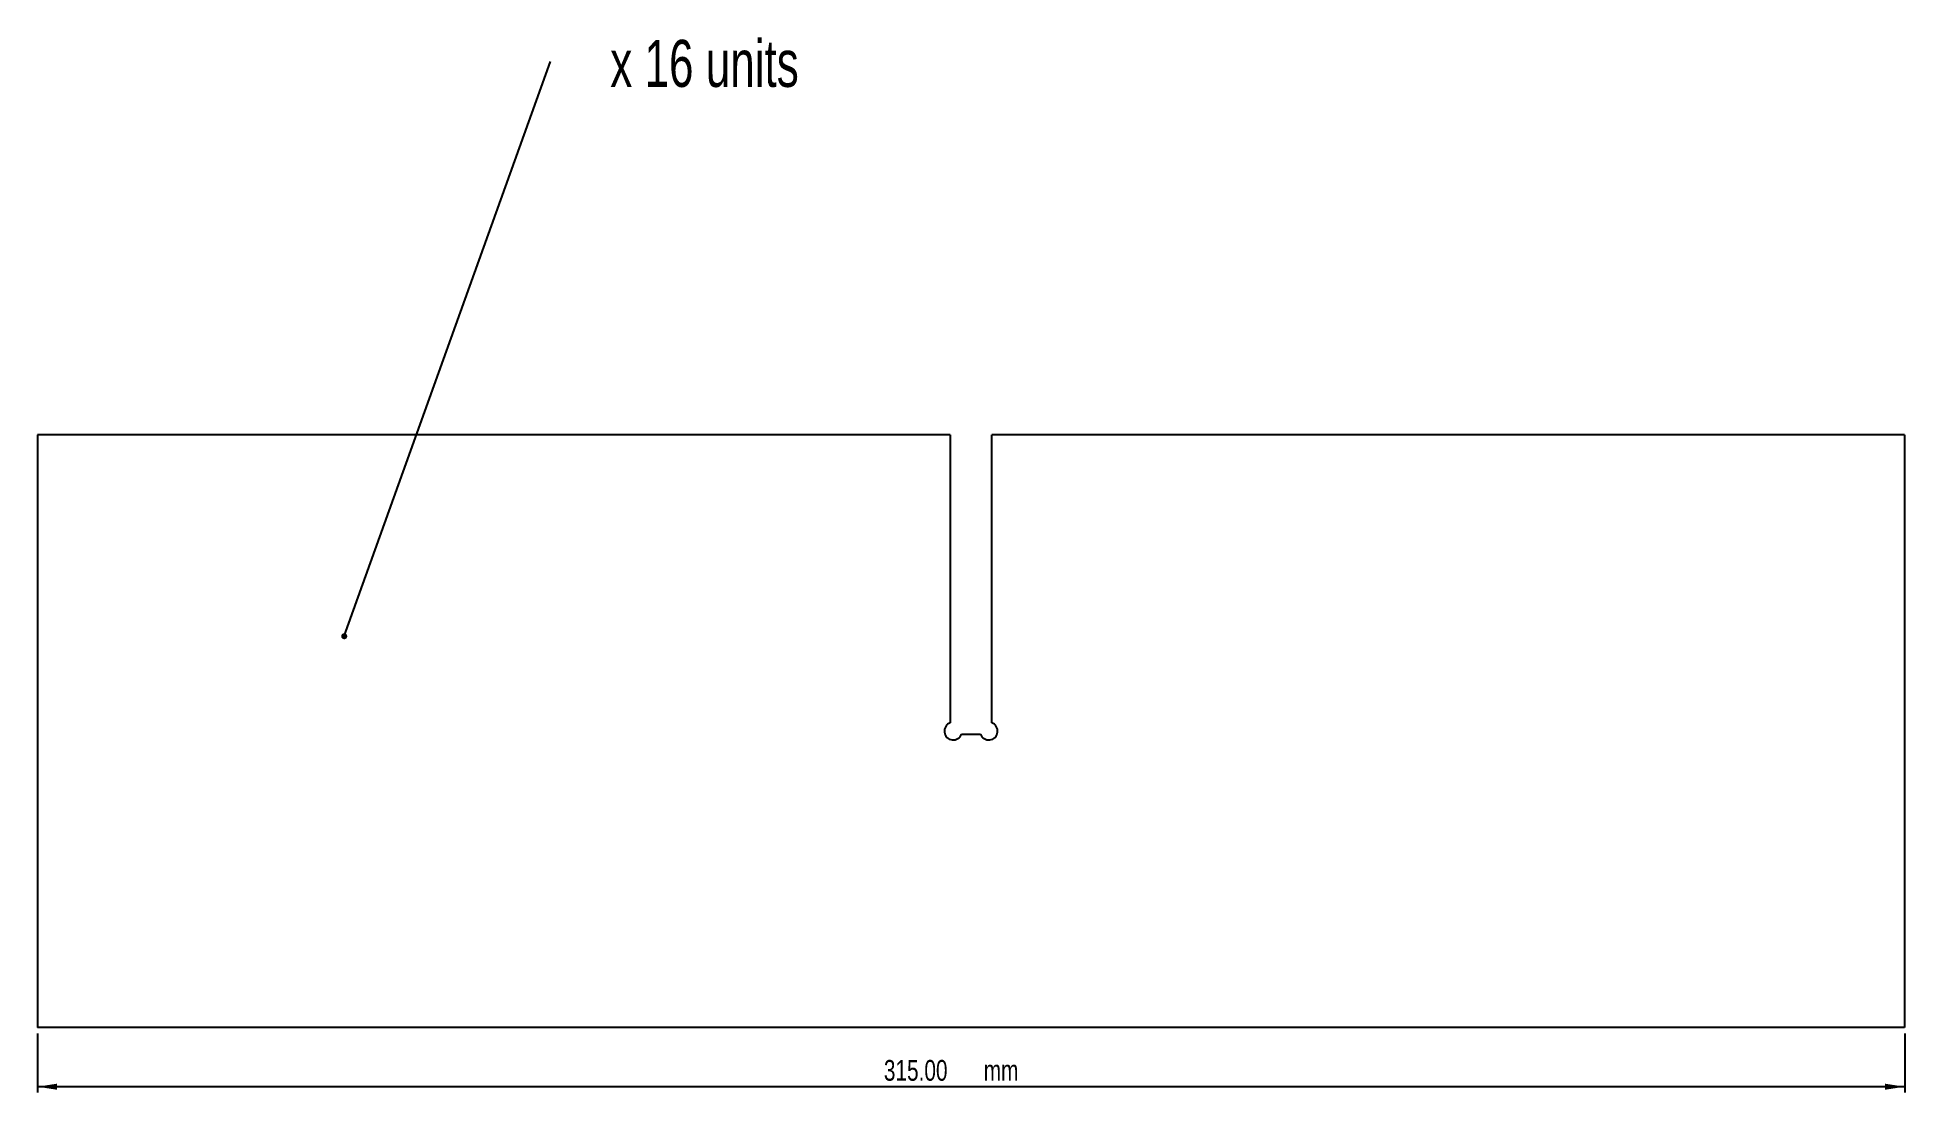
# Model space of a CAD drawing. Header units: millimetres. Extents: x 66 to 381, y 84 to 263.
import ezdxf

# ---------------------------------------------------------------- set-up
doc = ezdxf.new("R2010")
doc.units = ezdxf.units.MM
doc.layers.add('DEFAULT', color=7, linetype='Continuous')
doc.styles.add('SLDTEXTSTYLE0', font='TXT', dxfattribs={"width": 0.75})
doc.styles.add('SLDTEXTSTYLE1', font='TXT', dxfattribs={"width": 0.7})
doc.dimstyles.new('SLDDIMSTYLE0', dxfattribs={"dimtxt": 3.5, "dimasz": 3.302, "dimexe": 0, "dimexo": 0.0625, "dimgap": 0.875, "dimtad": 1, "dimrnd": 1e-09, "dimzin": 4, "dimdsep": 46, "dimtxsty": 'SLDTEXTSTYLE0', "dimsah": 1, "dimcen": 0.09, "dimadec": 0, "dimazin": 1, "dimtfac": 1, "dimtofl": 0, "dimtmove": 0, "dimatfit": 3, "dimfxl": 1, "dimfrac": 2, "dimtolj": 1, "dimtzin": 12, "dimarcsym": 0})
doc.dimstyles.new('SLDDIMSTYLE1', dxfattribs={"dimtxt": 0.18, "dimasz": 1.016, "dimexe": 0, "dimexo": 0.0625, "dimgap": 0, "dimtad": 0, "dimtih": 1, "dimtoh": 1, "dimdec": 0, "dimrnd": 1e-09, "dimzin": 0, "dimdsep": 46, "dimtxsty": 'Standard', "dimblk1": 'DOT', "dimblk2": 'DOT', "dimsah": 1, "dimcen": 0.09, "dimadec": 0, "dimazin": 0, "dimtfac": 1.016, "dimtdec": 0, "dimtofl": 0, "dimtmove": 0, "dimatfit": 3, "dimldrblk": 'DOT', "dimfxl": 1, "dimfrac": 2, "dimtolj": 1, "dimtzin": 0, "dimarcsym": 0})

# ---------------------------------------------------------------- blocks, each defined once
blk = doc.blocks.new('_D')
at = {"layer": 'DEFAULT'}
for p, q in [((66.12, 94.49), (66.12, 84.49)), ((381.12, 94.49), (381.12, 84.49)), ((381.12, 85.49), (66.12, 85.49))]:
    blk.add_line(p, q, dxfattribs=at)
for points in [[(66.12, 85.49), (69.42, 84.98), (69.42, 86)], [(381.12, 85.49), (377.81, 86), (377.81, 84.98)]]:
    blk.add_solid(points, dxfattribs=at)
at = {"layer": 'DEFAULT', "char_height": 3.5, "attachment_point": 1, "style": 'SLDTEXTSTYLE0'}
for s, insert in [('315.00', (208.92, 90)), ('mm', (225.76, 90))]:
    blk.add_mtext(s, dxfattribs=dict(at, insert=insert))
blk = doc.blocks.new('SW_NOTE_0')
at = {"layer": 'DEFAULT', "color": 0, "insert": (25.98, 3.68), "char_height": 7.938, "attachment_point": 2, "style": 'SLDTEXTSTYLE1'}
blk.add_mtext('x 16 units', dxfattribs=at)
blk = doc.blocks.new('_Dot')
at = {"color": 0, "linetype": 'ByBlock', "lineweight": -2}
blk.add_line((-0.5, 0), (-1, 0), dxfattribs=at)
at = {"color": 0, "linetype": 'ByBlock', "const_width": 0.5}
blk.add_lwpolyline([(-0.25, 0, 1), (0.25, 0, 1)], format="xyb", close=True, dxfattribs=at)

msp = doc.modelspace()

# ---------------------------------------------------------------- linework, layer by layer
at = {"color": 7, "linetype": 'Continuous', "lineweight": 25}
for p, q in [((66.116, 195.488), (66.116, 95.488)), ((220.116, 195.488), (66.116, 195.488)), ((220.116, 195.488), (220.116, 146.902)), ((227.116, 146.902), (227.116, 195.488)), ((381.116, 195.488), (227.116, 195.488)), ((381.116, 195.488), (381.116, 95.488)), ((222.03, 144.988), (225.202, 144.988)), ((381.116, 95.488), (66.116, 95.488))]:
    msp.add_line(p, q, dxfattribs=at)
for centre, start, end in [((220.616, 145.488), 109.47122, 340.52878), ((226.616, 145.488), 199.47122, 70.52878)]:
    msp.add_arc(centre, 1.5, start, end, dxfattribs=at)

# ---------------------------------------------------------------- block references
at = {"layer": 'DEFAULT'}
msp.add_blockref('SW_NOTE_0', (152.681, 258.431), dxfattribs=at)

# ---------------------------------------------------------------- dimensions: what is measured, and where the dimension line sits
dim = msp.add_linear_dim(base=(66.116, 85.488), p1=(381.116, 95.488), p2=(66.116, 95.488), text='<>  mm', dimstyle='SLDDIMSTYLE0', dxfattribs=at)
dim.commit()
dim.dimension.update_dxf_attribs({"geometry": '_D', "text_midpoint": (221.695, 85.488), "dimtype": 160})

# ---------------------------------------------------------------- leaders
msp.add_leader([(117.885, 161.491), (152.681, 258.431)], dimstyle='SLDDIMSTYLE1', dxfattribs=at)

doc.saveas('drawing.dxf')
